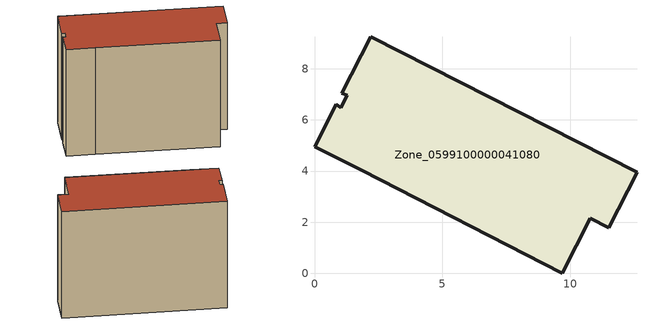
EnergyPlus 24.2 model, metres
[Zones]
Zone_0599100000041080
 floor ground (C_G): 1.28,6.96 1.07,7.04 2.21,9.25 12.6,3.95 11.49,1.78 10.78,2.15 9.68,0 1.85,4.03 0,4.96 0.85,6.61 1.03,6.46 z3.9
 wall outside (C_F): 9.68,0 10.78,2.15 11.49,1.78 12.6,3.95 2.21,9.25 1.07,7.04 1.28,6.96 1.03,6.46 0.85,6.61 0,4.96 1.85,4.03 9.68,0 z3.9:12.42
 roof outside (C_R): 1.03,6.46 0.85,6.61 0,4.96 1.85,4.03 9.68,0 10.78,2.15 11.49,1.78 12.6,3.95 2.21,9.25 1.07,7.04 1.28,6.96 z12.42
[BUILDING]
Pand.0599100000041080: North Axis=0; Terrain=City; Loads Convergence Tolerance Value=0.04; Temperature Convergence Tolerance Value=0.4; Solar Distribution=FullExterior; Maximum Number of Warmup Days=25; Minimum Number of Warmup Days=1
[Site:Location]
Rotterdam.The.Hague.AP_ZH_NLD Design_Conditions: Latitude=51.96; Longitude=4.45; Time Zone=1; Elevation=-4.5
[SITE:GROUNDTEMPERATURE:BUILDINGSURFACE]
18, 18, 18, 18, 18, 18, 18, 18, 18, 18, 18, 18
[MATERIAL] Thermal Absorptance=0.9; Solar Absorptance=0.7; Visible Absorptance=0.7
Name | Roughness | Thickness | Conductivity | Density | Specific Heat
G.TI.1992-2005 | MediumSmooth | 0.15 | 0.06 | 540 | 1210
F.TI.1992-2005 | Rough | 0.3 | 0.12 | 1920 | 840
R.TI.1992-2005 | MediumRough | 0.2 | 0.08 | 1500 | 1000
[CONSTRUCTION]
C_G: G.TI.1992-2005
C_F: F.TI.1992-2005
C_R: R.TI.1992-2005
[ZONE]
Zone_0599100000041080: Type=1; Multiplier=1; Ceiling Height=Autocalculate; Volume=Autocalculate; Floor Area=autocalculate; Part of Total Floor Area=Yes
[ZONEINFILTRATION:DESIGNFLOWRATE]
Infil_Zone_0599100000041080: Zone or ZoneList or Space or SpaceList=Zone_0599100000041080; Schedule=AlwaysOn; Design Flow Rate Calculation Method=Flow/Area; Flow Rate per Floor Area=0.0015; Constant Term Coefficient=1; Temperature Term Coefficient=0; Velocity Term Coefficient=0; Velocity Squared Term Coefficient=0
[HVACTEMPLATE:ZONE:IDEALLOADSAIRSYSTEM]
Zone_0599100000041080: Maximum Heating Supply Air Temperature=50; Minimum Cooling Supply Air Temperature=13; Maximum Heating Supply Air Humidity Ratio=0.0156; Minimum Cooling Supply Air Humidity Ratio=0.0077; Heating Limit=NoLimit; Cooling Limit=NoLimit; Dehumidification Control Type=ConstantSensibleHeatRatio; Cooling Sensible Heat Ratio=0.7; Dehumidification Setpoint=60; Humidification Control Type=None; Humidification Setpoint=30; Outdoor Air Method=None; Outdoor Air Flow Rate per Person=0.00944; Outdoor Air Flow Rate per Zone Floor Area=0; Outdoor Air Flow Rate per Zone=0; Demand Controlled Ventilation Type=None; Outdoor Air Economizer Type=NoEconomizer; Heat Recovery Type=None; Sensible Heat Recovery Effectiveness=0.7; Latent Heat Recovery Effectiveness=0.65
[ZONECONTROL:THERMOSTAT]
ThermostatControl_Zone_0599100000041080: Zone or ZoneList=Zone_0599100000041080; Control Type Schedule=DualSetpointControlType; Control 1=Thermostat_Zone_0599100000041080; Temperature Difference Between Cutout And Setpoint=0
[THERMOSTATSETPOINT:DUALSETPOINT]
Thermostat_Zone_0599100000041080: Heating Setpoint Temperature Schedule=HeatingSetpoint_Zone_0599100000041080; Cooling Setpoint Temperature Schedule=CoolingSetpoint_Zone_0599100000041080
[SCHEDULE:COMPACT]
HeatingSetpoint_Zone_0599100000041080: Through: 12/31, For: AllDays, Until: 24:00, 21
CoolingSetpoint_Zone_0599100000041080: Through: 12/31, For: AllDays, Until: 24:00, 24
DualSetpointControlType: Through: 12/31, For: AllDays, Until: 24:00, 4
AlwaysOn: Through: 12/31, For: AllDays, Until: 24:00, 1
